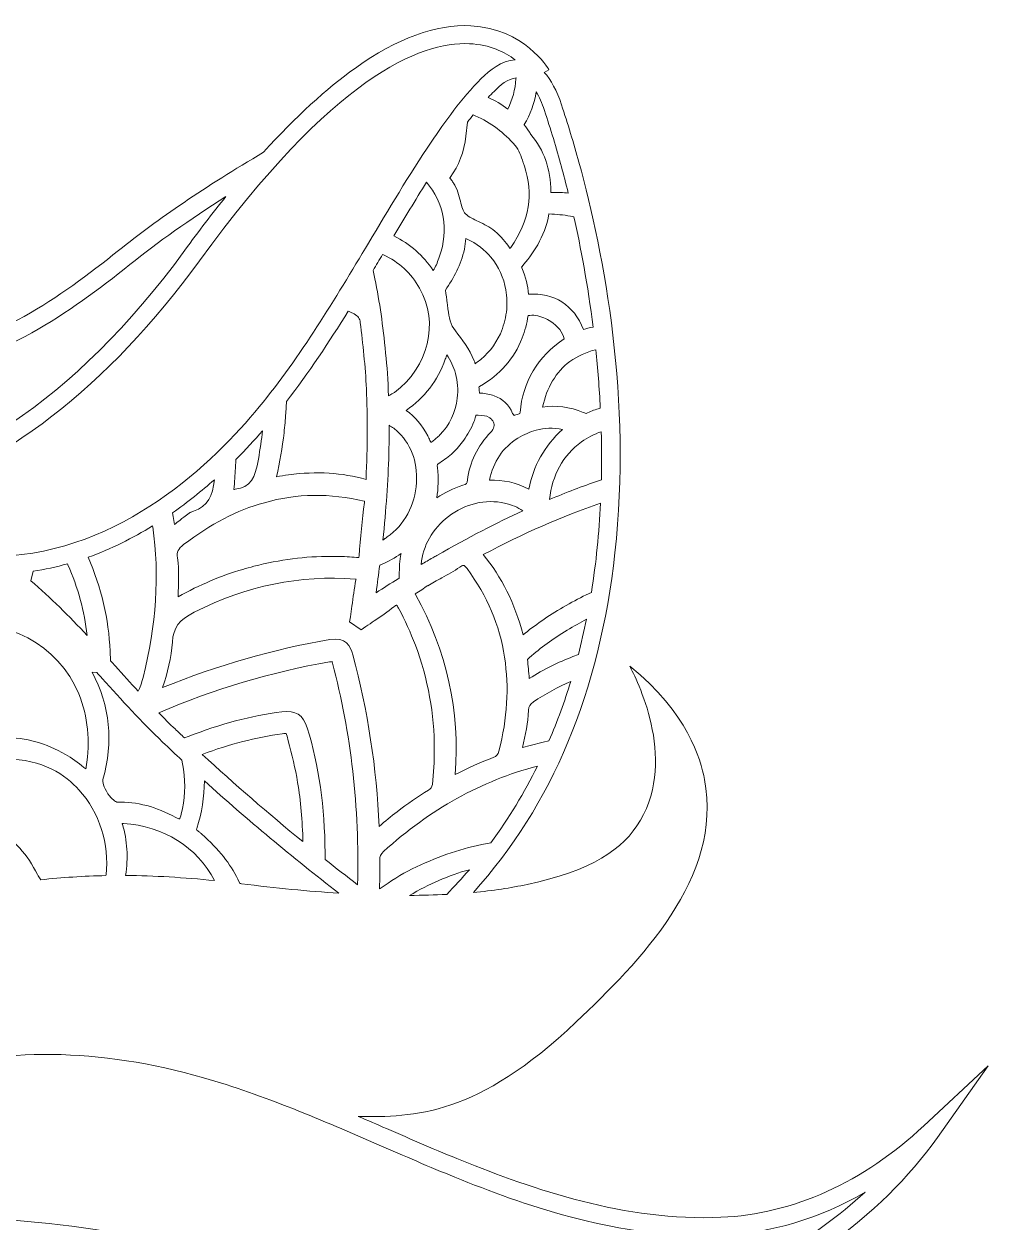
# Model space of a CAD drawing. Extents: x 126 to 8914, y -5970 to -48.
# Drawn here: x 8068 to 8914, y -1100 to -48 of the extents above; entities that cross this region are included whole.
import ezdxf

# ---------------------------------------------------------------- set-up
doc = ezdxf.new("R2010")
doc.units = 0
doc.header["$MEASUREMENT"] = 0
doc.layers.add('Layer 1', color=7, linetype='Continuous')

# ---------------------------------------------------------------- blocks, each defined once
blk = doc.blocks.new('block 6')
at = {"layer": 'Layer 1', "lineweight": 0}
for points, knots in [([(8858.2, -1015.3), (8805, -1065), (8743.3, -1092.9), (8679.9, -1095.7), (8596.4, -1099.4), (8514.4, -1071), (8452.3, -1045.8), (8430.1, -1036.9), (8407.8, -1027.2), (8386.2, -1017.8), (8378, -1014.2), (8369.7, -1010.7), (8361.4, -1007.1), (8410.2, -1008), (8466, -1006.8), (8552.8, -924.2), (8608.5, -871.3), (8681.9, -797.7), (8665.5, -711.4), (8662.2, -694), (8650.8, -652.6), (8599.8, -612.1), (8605.1, -621.9), (8641.6, -692.4), (8609.2, -747.2), (8593.9, -773.3), (8566.5, -791.3), (8509.7, -803.5), (8495.3, -806.6), (8479.6, -809), (8462.5, -810.6), (8531.6, -734.3), (8573.4, -634.2), (8586.8, -512.6), (8601.6, -378), (8577.8, -251.8), (8555.2, -169.7), (8550.5, -152.8), (8545.4, -135.8), (8539.9, -119.2), (8535.8, -106.9), (8530.7, -97.4), (8524.7, -90.8), (8524.7, -90.8), (8528.8, -88.5), (8528.8, -88.5), (8527.9, -87), (8507.2, -52.3), (8460.3, -49.9), (8429.9, -48.4), (8395.8, -60.8), (8358.9, -87), (8333.4, -105), (8306.5, -129.8), (8278.3, -160.9), (8226.6, -191.5), (8186.2, -218.9), (8151, -247.1), (8098.7, -289.1), (8041.1, -329.2), (7974, -338.5), (7917.1, -346.5), (7866, -328.7), (7811.8, -310), (7783.8, -300.2), (7754.9, -290.2), (7725.2, -284.1), (7638.3, -266.2), (7574.6, -281.6), (7540, -328.6), (7505.4, -281.6), (7441.7, -266.2), (7354.8, -284.1), (7325.1, -290.2), (7296.2, -300.2), (7268.2, -310), (7214, -328.7), (7162.9, -346.5), (7106, -338.5), (7038.9, -329.2), (6981.3, -289.1), (6929, -247.1), (6893.8, -218.9), (6853.4, -191.5), (6801.7, -160.9), (6773.5, -129.8), (6746.6, -105), (6721.1, -87), (6684.2, -60.8), (6650.1, -48.3), (6619.7, -49.9), (6572.8, -52.3), (6552.1, -87), (6551.2, -88.5), (6551.2, -88.5), (6555.3, -90.8), (6555.3, -90.8), (6549.3, -97.4), (6544.2, -106.9), (6540.1, -119.2), (6534.6, -135.8), (6529.5, -152.8), (6524.8, -169.7), (6502.2, -251.8), (6478.4, -378), (6493.2, -512.6), (6506.6, -634.2), (6548.4, -734.3), (6617.5, -810.6), (6600.4, -809), (6584.7, -806.6), (6570.3, -803.5), (6513.5, -791.3), (6486.1, -773.3), (6470.8, -747.2), (6438.4, -692.4), (6474.9, -621.9), (6480.2, -612.1), (6429.2, -652.6), (6417.8, -694), (6414.5, -711.4), (6398.1, -797.7), (6471.5, -871.3), (6527.2, -924.2), (6614, -1006.8), (6669.8, -1008), (6718.6, -1007.1), (6710.3, -1010.7), (6702, -1014.2), (6693.8, -1017.8), (6672.2, -1027.2), (6649.9, -1036.9), (6627.7, -1045.8), (6565.6, -1071), (6483.6, -1099.4), (6400.1, -1095.7), (6336.7, -1092.9), (6275, -1065), (6221.8, -1015.3), (6221.8, -1015.3), (6165.6, -962.7), (6165.6, -962.7), (6165.6, -962.7), (6209.9, -1025.6), (6209.9, -1025.6), (6259.5, -1095.9), (6344.1, -1155.6), (6425.5, -1177.8), (6460.7, -1187.4), (6497.6, -1192.8), (6536.2, -1194.1), (6525.3, -1205.2), (6510, -1221.9), (6492.7, -1244), (6462.4, -1283), (6420.4, -1346.6), (6392.7, -1428.6), (6361.6, -1520.9), (6354.5, -1617.2), (6371.8, -1714.7), (6393.2, -1836.3), (6452.7, -1960.2), (6548.4, -2082.8), (6548.4, -2082.8), (6557, -2093.8), (6557, -2093.8), (6557, -2093.8), (6562.1, -2080.8), (6562.1, -2080.8), (6562.3, -2080.3), (6583.7, -2026.1), (6647, -1966), (6658.2, -1955.3), (6671.3, -1944), (6686.4, -1932.5), (6684.6, -1962.4), (6683.3, -2025.3), (6694.7, -2105.3), (6703.9, -2170.3), (6719.7, -2232.8), (6741.6, -2291.3), (6769, -2364.4), (6806.1, -2431.2), (6851.9, -2490), (6853.7, -2492.8), (6879.3, -2530.8), (6899.2, -2586.9), (6918, -2640), (6935.4, -2720.7), (6911.6, -2803.6), (6911.6, -2803.6), (6905.3, -2825.4), (6905.3, -2825.4), (6905.3, -2825.4), (6923.8, -2812.2), (6923.8, -2812.2), (6925.3, -2811.1), (6962.6, -2784.3), (6993.8, -2735.3), (7018.5, -2696.6), (7043, -2637.5), (7032.6, -2563.6), (7033.2, -2564.3), (7033.7, -2565), (7034.2, -2565.7), (7055.9, -2594.9), (7079.5, -2622.3), (7104.2, -2647.2), (7148.9, -2692.2), (7195.1, -2726.3), (7241.4, -2748.7), (7295.4, -2774.7), (7349.8, -2784.7), (7403.3, -2778.5), (7418.6, -2809.1), (7444, -2832.8), (7468.7, -2855.8), (7494.9, -2880.1), (7519.6, -2903.2), (7532.7, -2933.5), (7532.7, -2933.5), (7540, -2950.2), (7540, -2950.2), (7540, -2950.2), (7547.3, -2933.5), (7547.3, -2933.5), (7560.4, -2903.2), (7585.1, -2880.1), (7611.3, -2855.8), (7636, -2832.8), (7661.4, -2809.1), (7676.7, -2778.5), (7730.2, -2784.7), (7784.6, -2774.7), (7838.6, -2748.7), (7884.9, -2726.3), (7931.1, -2692.2), (7975.8, -2647.2), (8000.5, -2622.3), (8024.1, -2594.9), (8045.8, -2565.7), (8046.3, -2565.1), (8046.8, -2564.3), (8047.4, -2563.6), (8037, -2637.5), (8061.5, -2696.6), (8086.2, -2735.3), (8117.4, -2784.3), (8154.7, -2811.1), (8156.2, -2812.2), (8156.2, -2812.2), (8174.7, -2825.4), (8174.7, -2825.4), (8174.7, -2825.4), (8168.4, -2803.6), (8168.4, -2803.6), (8144.6, -2720.7), (8162, -2640), (8180.8, -2586.9), (8200.7, -2530.8), (8226.3, -2492.7), (8228.1, -2490), (8273.9, -2431.2), (8311, -2364.4), (8338.3, -2291.3), (8360.3, -2232.8), (8376.1, -2170.3), (8385.3, -2105.3), (8396.7, -2025.3), (8395.4, -1962.4), (8393.6, -1932.5), (8408.7, -1944), (8421.8, -1955.3), (8433, -1966), (8496.3, -2026.1), (8517.7, -2080.3), (8517.9, -2080.8), (8517.9, -2080.8), (8522.9, -2093.8), (8522.9, -2093.8), (8522.9, -2093.8), (8531.6, -2082.8), (8531.6, -2082.8), (8627.3, -1960.2), (8686.8, -1836.3), (8708.2, -1714.7), (8725.5, -1617.2), (8718.4, -1520.9), (8687.3, -1428.6), (8659.6, -1346.6), (8617.6, -1283), (8587.3, -1244), (8570, -1221.9), (8554.7, -1205.2), (8543.8, -1194.1), (8582.4, -1192.8), (8619.3, -1187.4), (8654.5, -1177.8), (8735.9, -1155.6), (8820.5, -1095.9), (8870.1, -1025.6), (8870.1, -1025.6), (8914.4, -962.7), (8914.4, -962.7), (8914.4, -962.7), (8858.2, -1015.3), (8858.2, -1015.3)], [0, 0, 0, 0, 1, 1, 1, 2, 2, 2, 3, 3, 3, 4, 4, 4, 5, 5, 5, 6, 6, 6, 7, 7, 7, 8, 8, 8, 9, 9, 9, 10, 10, 10, 11, 11, 11, 12, 12, 12, 13, 13, 13, 14, 14, 14, 15, 15, 15, 16, 16, 16, 17, 17, 17, 18, 18, 18, 19, 19, 19, 20, 20, 20, 21, 21, 21, 22, 22, 22, 23, 23, 23, 24, 24, 24, 25, 25, 25, 26, 26, 26, 27, 27, 27, 28, 28, 28, 29, 29, 29, 30, 30, 30, 31, 31, 31, 32, 32, 32, 33, 33, 33, 34, 34, 34, 35, 35, 35, 36, 36, 36, 37, 37, 37, 38, 38, 38, 39, 39, 39, 40, 40, 40, 41, 41, 41, 42, 42, 42, 43, 43, 43, 44, 44, 44, 45, 45, 45, 46, 46, 46, 47, 47, 47, 48, 48, 48, 49, 49, 49, 50, 50, 50, 51, 51, 51, 52, 52, 52, 53, 53, 53, 54, 54, 54, 55, 55, 55, 56, 56, 56, 57, 57, 57, 58, 58, 58, 59, 59, 59, 60, 60, 60, 61, 61, 61, 62, 62, 62, 63, 63, 63, 64, 64, 64, 65, 65, 65, 66, 66, 66, 67, 67, 67, 68, 68, 68, 69, 69, 69, 70, 70, 70, 71, 71, 71, 72, 72, 72, 73, 73, 73, 74, 74, 74, 75, 75, 75, 76, 76, 76, 77, 77, 77, 78, 78, 78, 79, 79, 79, 80, 80, 80, 81, 81, 81, 82, 82, 82, 83, 83, 83, 84, 84, 84, 85, 85, 85, 86, 86, 86, 87, 87, 87, 88, 88, 88, 89, 89, 89, 90, 90, 90, 91, 91, 91, 92, 92, 92, 93, 93, 93, 94, 94, 94, 95, 95, 95, 96, 96, 96, 97, 97, 97, 98, 98, 98, 99, 99, 99, 100, 100, 100, 101, 101, 101, 102, 102, 102, 102]), ([(8459.1, -65.7), (8477, -66.5), (8490.2, -73), (8499.3, -79.8), (8486.9, -80.6), (8477, -88.9), (8469.5, -96.3), (8451.9, -113.9), (8437.4, -134.3), (8425.5, -152), (8406.1, -180.9), (8388, -211.2), (8370.4, -240.6), (8341.2, -289.5), (8311, -340), (8274.4, -384.5), (8235.3, -432.1), (8153.5, -512.5), (8046.1, -515.5), (8046.1, -515.5), (8046.1, -515.6), (8046.1, -515.6), (8036.1, -508.7), (8025.8, -502.4), (8014.9, -496.9), (7996.3, -487.6), (7971.3, -477.3), (7943.4, -471.7), (8049.9, -437.6), (8141.6, -366.6), (8222, -256.2), (8339.2, -95), (8415.6, -63.7), (8459.1, -65.7)], [0, 0, 0, 0, 1, 1, 1, 2, 2, 2, 3, 3, 3, 4, 4, 4, 5, 5, 5, 6, 6, 6, 7, 7, 7, 8, 8, 8, 9, 9, 9, 10, 10, 10, 11, 11, 11, 11]), ([(8499.9, -96.4), (8499.3, -105.9), (8496.9, -114.9), (8492.8, -123.1), (8487.4, -118.9), (8481.6, -115.5), (8475.5, -112.9), (8477.2, -111.1), (8478.9, -109.3), (8480.7, -107.5), (8486, -102.2), (8492.9, -96.2), (8500, -95.6), (8500, -95.6), (8499.9, -96.4), (8499.9, -96.4)], [0, 0, 0, 0, 1, 1, 1, 2, 2, 2, 3, 3, 3, 4, 4, 4, 5, 5, 5, 5]), ([(8507.2, -136.7), (8512.5, -127.8), (8516, -118.1), (8517.7, -107.8), (8520.3, -112.2), (8522.7, -117.6), (8524.9, -124.2), (8530.3, -140.5), (8535.4, -157.2), (8539.9, -173.8), (8541.7, -180.5), (8543.8, -188.2), (8545.9, -196.9), (8541.4, -196.3), (8536.5, -196.1), (8531, -196.4), (8530.9, -196.4), (8530.7, -196.4), (8530.6, -196.4), (8530.6, -196.2), (8530.6, -195.9), (8530.6, -195.7), (8530.4, -175.5), (8524.7, -159), (8513, -145.3), (8512.7, -144.8), (8512.3, -144.3), (8512, -143.7), (8510.7, -141.8), (8509.1, -139.3), (8507.1, -137), (8507.1, -136.9), (8507.2, -136.8), (8507.2, -136.7)], [0, 0, 0, 0, 1, 1, 1, 2, 2, 2, 3, 3, 3, 4, 4, 4, 5, 5, 5, 6, 6, 6, 7, 7, 7, 8, 8, 8, 9, 9, 9, 10, 10, 10, 11, 11, 11, 11]), ([(8507.3, -173), (8515.7, -197.3), (8511.8, -220.7), (8495.4, -244.5), (8495.1, -244.8), (8494.9, -245.1), (8494.7, -245.3), (8494.5, -245), (8494.2, -244.7), (8493.9, -244.2), (8491, -240.1), (8487, -234.8), (8481.4, -230.2), (8476.9, -226.5), (8471.9, -224.1), (8467.1, -221.8), (8462.6, -219.7), (8458.4, -217.7), (8455.6, -215), (8453.4, -212.9), (8452.3, -208.5), (8451.1, -203.9), (8449.9, -198.8), (8448.5, -193.1), (8445, -188), (8444.8, -187.7), (8444.5, -187.3), (8444.3, -186.9), (8443.7, -185.9), (8443, -184.7), (8442, -183.6), (8441.9, -183.5), (8441.9, -183.5), (8441.8, -183.4), (8441.9, -183.3), (8442, -183.2), (8442.1, -183.1), (8449.8, -172.6), (8454.3, -160.7), (8456, -146.8), (8456, -146.8), (8457.4, -134.4), (8457.4, -134.4), (8459.1, -132.3), (8460.7, -130.2), (8462.4, -128.1), (8462.4, -128.1), (8464.2, -128.9), (8464.2, -128.9), (8477.9, -135), (8489.7, -143.8), (8499.2, -155), (8502.6, -159), (8504.4, -164.4), (8506.3, -170.1), (8506.7, -171.1), (8507, -172), (8507.3, -173)], [0, 0, 0, 0, 1, 1, 1, 2, 2, 2, 3, 3, 3, 4, 4, 4, 5, 5, 5, 6, 6, 6, 7, 7, 7, 8, 8, 8, 9, 9, 9, 10, 10, 10, 11, 11, 11, 12, 12, 12, 13, 13, 13, 14, 14, 14, 15, 15, 15, 16, 16, 16, 17, 17, 17, 18, 18, 18, 19, 19, 19, 19]), ([(8432.8, -252.1), (8432.8, -252.1), (8432.2, -253.9), (8432.2, -253.9), (8430.8, -258), (8429.4, -261.6), (8427.3, -264.7), (8418.6, -251.5), (8406.9, -241.3), (8392.6, -234.4), (8402, -218.7), (8411.6, -202.9), (8421.4, -187.3), (8436.6, -204.8), (8441, -229.5), (8432.8, -252.1)], [0, 0, 0, 0, 1, 1, 1, 2, 2, 2, 3, 3, 3, 4, 4, 4, 5, 5, 5, 5]), ([(6919.1, -259.5), (6973.2, -302.8), (7033, -344.3), (7103.8, -354.2), (7164.4, -362.7), (7219.8, -343.5), (7273.4, -324.9), (7300.9, -315.4), (7329.3, -305.5), (7358, -299.6), (7417.8, -287.3), (7496.7, -285.5), (7533.2, -347), (7533.2, -347), (7540, -358.5), (7540, -358.5), (7540, -358.5), (7546.8, -347), (7546.8, -347), (7583.3, -285.5), (7662.2, -287.3), (7722, -299.6), (7750.7, -305.5), (7779.1, -315.4), (7806.6, -324.9), (7860.2, -343.5), (7915.6, -362.7), (7976.2, -354.2), (8047, -344.3), (8106.8, -302.8), (8160.9, -259.5), (8185.6, -239.7), (8213, -220.3), (8245.2, -199.8), (8233.4, -214.4), (8221.3, -230.2), (8209.2, -246.9), (8111.1, -381.6), (8004.6, -443.7), (7900, -467.4), (7897.6, -467.5), (7895.3, -467.5), (7893, -467.6), (7893, -467.6), (7893, -468.9), (7893, -468.9), (7769.5, -495), (7648.8, -468.7), (7548.1, -446.7), (7548.1, -446.7), (7541.7, -445.2), (7541.7, -445.2), (7541.7, -445.2), (7540, -453), (7540, -453), (7540, -453), (7538.3, -445.2), (7538.3, -445.2), (7538.3, -445.2), (7531.9, -446.7), (7531.9, -446.7), (7431.2, -468.7), (7310.5, -495), (7187, -468.9), (7187, -468.9), (7187, -467.6), (7187, -467.6), (7184.7, -467.5), (7182.4, -467.5), (7180, -467.4), (7075.4, -443.7), (6968.9, -381.6), (6870.8, -246.9), (6858.7, -230.2), (6846.6, -214.4), (6834.8, -199.8), (6867, -220.3), (6894.4, -239.7), (6919.1, -259.5)], [0, 0, 0, 0, 1, 1, 1, 2, 2, 2, 3, 3, 3, 4, 4, 4, 5, 5, 5, 6, 6, 6, 7, 7, 7, 8, 8, 8, 9, 9, 9, 10, 10, 10, 11, 11, 11, 12, 12, 12, 13, 13, 13, 14, 14, 14, 15, 15, 15, 16, 16, 16, 17, 17, 17, 18, 18, 18, 19, 19, 19, 20, 20, 20, 21, 21, 21, 22, 22, 22, 23, 23, 23, 24, 24, 24, 25, 25, 25, 26, 26, 26, 26]), ([(8550.8, -217.5), (8556.8, -244.3), (8563, -277.3), (8567.7, -314.5), (8567.7, -314.5), (8567.6, -314.5), (8567.6, -314.5), (8564.4, -314.9), (8561.7, -315.6), (8559.3, -316.5), (8550.4, -294.8), (8533.7, -284.1), (8511, -285.5), (8510.4, -278.3), (8508.4, -270.7), (8505.1, -262.3), (8505, -262.1), (8504.9, -261.9), (8504.9, -261.8), (8504.9, -261.6), (8505.1, -261.5), (8505.3, -261.2), (8513.9, -251.1), (8525.4, -235.6), (8528.9, -215.1), (8535.5, -215.3), (8541.8, -215.9), (8547.8, -217), (8547.8, -217), (8550.8, -217.5), (8550.8, -217.5)], [0, 0, 0, 0, 1, 1, 1, 2, 2, 2, 3, 3, 3, 4, 4, 4, 5, 5, 5, 6, 6, 6, 7, 7, 7, 8, 8, 8, 9, 9, 9, 10, 10, 10, 10]), ([(8491.5, -301.2), (8490.7, -307.8), (8488.8, -314.3), (8486.2, -320.2), (8481.7, -330.2), (8474.8, -338.8), (8466, -345.2), (8465.4, -345.6), (8464.8, -346.1), (8464.2, -346.5), (8463.8, -345.7), (8463.5, -344.9), (8463.2, -344), (8459.2, -333.4), (8452.5, -325), (8446.7, -317.7), (8442.5, -312.4), (8441.1, -305.7), (8440.2, -298.5), (8439.9, -296.8), (8439.7, -295.1), (8439.6, -293.4), (8439.1, -289.7), (8438.7, -285.9), (8438, -282.1), (8445.1, -271.3), (8451.7, -259.6), (8454.6, -246.1), (8455.3, -243), (8455.7, -239.8), (8456, -236.5), (8465.7, -241.4), (8472.7, -246.7), (8478, -253.1), (8484.7, -261.2), (8489.2, -271.1), (8491, -281.7), (8492.2, -288), (8492.3, -294.6), (8491.5, -301.2)], [0, 0, 0, 0, 1, 1, 1, 2, 2, 2, 3, 3, 3, 4, 4, 4, 5, 5, 5, 6, 6, 6, 7, 7, 7, 8, 8, 8, 9, 9, 9, 10, 10, 10, 11, 11, 11, 12, 12, 12, 13, 13, 13, 13]), ([(8415.3, -280.2), (8432.6, -310.3), (8423.1, -349.6), (8393.3, -371.7), (8392.9, -371.9), (8392.4, -372.1), (8392, -372.4), (8390.8, -373), (8389.4, -373.8), (8388, -374.7), (8387.5, -361), (8386.7, -348.7), (8385.5, -337.2), (8383, -312.8), (8380.4, -292.4), (8376, -272.1), (8376, -272.1), (8374.4, -264.6), (8374.4, -264.6), (8377.2, -260), (8380, -255.3), (8382.8, -250.7), (8382.8, -250.7), (8383.5, -251), (8383.5, -251), (8397.1, -257.2), (8407.8, -267), (8415.3, -280.2)], [0, 0, 0, 0, 1, 1, 1, 2, 2, 2, 3, 3, 3, 4, 4, 4, 5, 5, 5, 6, 6, 6, 7, 7, 7, 8, 8, 8, 9, 9, 9, 9]), ([(8289.7, -445.7), (8292.4, -432.9), (8294.8, -420.2), (8296.3, -407.1), (8296.9, -401.3), (8297.4, -395.5), (8297.8, -390), (8297.8, -390), (8298.4, -379.7), (8298.4, -379.7), (8318, -354.3), (8335.8, -327.5), (8352.7, -300.3), (8352.7, -300.3), (8353.6, -300.8), (8353.6, -300.8), (8355, -301.4), (8356.4, -302.1), (8357.8, -302.8), (8361.5, -304.9), (8362.8, -306.8), (8363.2, -310.5), (8365.5, -329), (8367.7, -348.8), (8368.6, -368.7), (8369.7, -393), (8369.6, -418.9), (8368.3, -447.8), (8368.3, -447.9), (8368.3, -448.1), (8368.3, -448.2), (8368.3, -448.2), (8368.3, -448.2), (8368.3, -448.2), (8347.4, -442.1), (8325.1, -440.8), (8300.3, -444), (8296.8, -444.5), (8293.3, -445.1), (8289.7, -445.7)], [0, 0, 0, 0, 1, 1, 1, 2, 2, 2, 3, 3, 3, 4, 4, 4, 5, 5, 5, 6, 6, 6, 7, 7, 7, 8, 8, 8, 9, 9, 9, 10, 10, 10, 11, 11, 11, 12, 12, 12, 13, 13, 13, 13]), ([(8503.5, -389.4), (8503.5, -389.9), (8503.4, -390.1), (8503.4, -390.1), (8503, -390.5), (8501, -391), (8499.9, -391.4), (8499.3, -391.6), (8498.8, -391.7), (8498.2, -391.9), (8497.9, -391.3), (8497.5, -390.7), (8497, -390.1), (8493.7, -382.6), (8488.2, -377.4), (8480.7, -374.7), (8477.3, -373.4), (8473.5, -372.6), (8469.2, -372.4), (8468.8, -372.4), (8468.4, -372.4), (8468, -372.4), (8467.9, -371.7), (8467.8, -371), (8467.7, -370.4), (8467.6, -369.3), (8467.3, -367.4), (8467.5, -366.8), (8467.5, -366.8), (8467.6, -366.6), (8468, -366.4), (8485.9, -356.3), (8498.4, -342.1), (8505.4, -323.8), (8507.8, -317.7), (8509.5, -311.2), (8510.6, -304.3), (8514.7, -303.5), (8519.6, -304.2), (8524.5, -306.3), (8526.5, -307.1), (8528.5, -308.1), (8530.4, -309.4), (8536.7, -313.6), (8541.2, -319.3), (8542.3, -324.6), (8519, -340.4), (8505.9, -362.2), (8503.5, -389.4)], [0, 0, 0, 0, 1, 1, 1, 2, 2, 2, 3, 3, 3, 4, 4, 4, 5, 5, 5, 6, 6, 6, 7, 7, 7, 8, 8, 8, 9, 9, 9, 10, 10, 10, 11, 11, 11, 12, 12, 12, 13, 13, 13, 14, 14, 14, 15, 15, 15, 16, 16, 16, 16]), ([(8574, -385.4), (8574, -385.4), (8572.2, -386), (8572.2, -386), (8568.5, -387.1), (8564.9, -388.5), (8561.6, -390.2), (8561.1, -390.1), (8560.5, -389.8), (8560, -389.6), (8560, -389.6), (8559, -389.2), (8559, -389.2), (8547, -384.4), (8535, -382.9), (8523.3, -384.6), (8526.8, -367.8), (8535.4, -353.3), (8547.1, -344.7), (8554.1, -339.8), (8561.8, -336.3), (8570, -334.2), (8571.7, -350.7), (8573.1, -367.8), (8574, -385.4)], [0, 0, 0, 0, 1, 1, 1, 2, 2, 2, 3, 3, 3, 4, 4, 4, 5, 5, 5, 6, 6, 6, 7, 7, 7, 8, 8, 8, 8]), ([(8439.2, -338.7), (8442.6, -343.7), (8445.2, -349.2), (8446.8, -355), (8448.7, -361.9), (8449.3, -369.3), (8448.4, -376.8), (8446.9, -389.2), (8441.6, -400.4), (8433.1, -409), (8432.1, -410), (8431.1, -411), (8430, -411.9), (8428.9, -412.8), (8427.9, -413.7), (8426.8, -414.5), (8426.2, -414.9), (8425.7, -415.3), (8425.2, -415.7), (8424.9, -415.1), (8424.6, -414.5), (8424.4, -413.9), (8423.7, -412.5), (8423.1, -411.2), (8422.4, -409.8), (8417.7, -400.6), (8411.3, -393.1), (8403.5, -387.5), (8419.7, -376.5), (8431.2, -361.4), (8437.9, -342.5), (8438.3, -341.2), (8438.8, -340), (8439.2, -338.7)], [0, 0, 0, 0, 1, 1, 1, 2, 2, 2, 3, 3, 3, 4, 4, 4, 5, 5, 5, 6, 6, 6, 7, 7, 7, 8, 8, 8, 9, 9, 9, 10, 10, 10, 11, 11, 11, 11]), ([(8430.9, -437.6), (8430.6, -435), (8430.7, -434.9), (8433.1, -433.4), (8437.2, -430.9), (8441, -428), (8444.5, -424.7), (8448, -421.4), (8451.2, -417.7), (8454.1, -413.7), (8457.5, -408.8), (8460.5, -403.4), (8463, -397.4), (8463.7, -395.9), (8464, -394.3), (8464.4, -393), (8464.5, -392.6), (8464.6, -392), (8464.7, -391.6), (8465.4, -391.6), (8466.1, -391.6), (8466.8, -391.7), (8470.7, -391.9), (8474, -392), (8476.3, -393.6), (8477.3, -394.3), (8478.2, -395), (8478.8, -395.8), (8480, -397.1), (8480.6, -398.4), (8480.8, -399.8), (8480.8, -400.2), (8480.8, -400.5), (8480.8, -400.8), (8480.7, -402.4), (8480, -403.9), (8479.1, -405.1), (8478.8, -405.5), (8478.4, -406), (8478.1, -406.3), (8466, -419.1), (8459.1, -433.3), (8457.4, -448.5), (8457.1, -451.7), (8457, -452), (8453.3, -453.2), (8444.8, -456), (8437.1, -459.7), (8430.4, -464.3), (8431.8, -456), (8432, -447.1), (8430.9, -437.6)], [0, 0, 0, 0, 1, 1, 1, 2, 2, 2, 3, 3, 3, 4, 4, 4, 5, 5, 5, 6, 6, 6, 7, 7, 7, 8, 8, 8, 9, 9, 9, 10, 10, 10, 11, 11, 11, 12, 12, 12, 13, 13, 13, 14, 14, 14, 15, 15, 15, 16, 16, 16, 17, 17, 17, 17]), ([(8252.2, -456.9), (8252.9, -450.4), (8253.3, -444.2), (8253.6, -438.1), (8253.6, -438.1), (8253.9, -430.5), (8253.9, -430.5), (8262.6, -421.9), (8270.5, -413.4), (8277.4, -405.5), (8276.5, -413.1), (8275.3, -421.3), (8273.8, -430.3), (8270.9, -446.8), (8267.2, -455), (8253.3, -456.7), (8252.9, -456.8), (8252.6, -456.8), (8252.2, -456.9)], [0, 0, 0, 0, 1, 1, 1, 2, 2, 2, 3, 3, 3, 4, 4, 4, 5, 5, 5, 6, 6, 6, 6]), ([(8386.8, -498.6), (8386.2, -499), (8385.7, -499.4), (8385.1, -499.8), (8385, -500), (8384.8, -500.1), (8384.6, -500.3), (8384, -500.7), (8383.5, -501.1), (8383.1, -501.3), (8385.8, -474.4), (8387.6, -449.5), (8388.3, -425.9), (8388.5, -418), (8388.6, -410.3), (8388.7, -402.7), (8388.7, -402), (8388.6, -401.2), (8388.5, -400.5), (8389.2, -401), (8390, -401.5), (8390.7, -401.9), (8391.9, -402.6), (8393.2, -403.6), (8394.9, -405.1), (8407.2, -415.7), (8413.7, -432.3), (8412.6, -450.8), (8411.5, -470.5), (8401.8, -488.4), (8386.8, -498.6)], [0, 0, 0, 0, 1, 1, 1, 2, 2, 2, 3, 3, 3, 4, 4, 4, 5, 5, 5, 6, 6, 6, 7, 7, 7, 8, 8, 8, 9, 9, 9, 10, 10, 10, 10]), ([(8476.7, -448.8), (8480, -432.5), (8488.4, -420), (8501.7, -411.8), (8507, -408.6), (8512.2, -406.3), (8517.6, -404.9), (8525, -402.9), (8532.7, -402.6), (8540.7, -404.2), (8524.9, -418.9), (8515.1, -436.2), (8511.2, -456.6), (8499.9, -450.8), (8488.5, -448.2), (8476.7, -448.8)], [0, 0, 0, 0, 1, 1, 1, 2, 2, 2, 3, 3, 3, 4, 4, 4, 5, 5, 5, 5]), ([(8574.9, -448.5), (8574.9, -448.5), (8572.4, -449.3), (8572.4, -449.3), (8558.3, -454.1), (8543.8, -459.6), (8529.4, -465.7), (8531.6, -444.5), (8541.3, -427), (8557.4, -415), (8562.8, -411.3), (8568.6, -408.3), (8574.8, -406.2), (8575.2, -420), (8575.2, -434.2), (8574.9, -448.5)], [0, 0, 0, 0, 1, 1, 1, 2, 2, 2, 3, 3, 3, 4, 4, 4, 5, 5, 5, 5]), ([(8216.7, -475.9), (8215.8, -476.2), (8215, -476.6), (8214.2, -477), (8214.2, -477), (8214, -476.8), (8214, -476.8), (8214, -476.8), (8208.3, -481.1), (8208.3, -481.1), (8207.2, -481.9), (8206.1, -482.8), (8205, -483.7), (8203.4, -485), (8201.7, -486.3), (8200, -487.6), (8199.7, -485.3), (8199.4, -483), (8199, -480.5), (8199, -480.5), (8198.4, -477.3), (8198.4, -477.3), (8211.7, -468), (8223.9, -458.2), (8235.1, -448.3), (8233.7, -462.6), (8229.6, -471.5), (8216.7, -475.9)], [0, 0, 0, 0, 1, 1, 1, 2, 2, 2, 3, 3, 3, 4, 4, 4, 5, 5, 5, 6, 6, 6, 7, 7, 7, 8, 8, 8, 9, 9, 9, 9]), ([(8279, -468.5), (8307.8, -460.3), (8336.5, -460), (8366.7, -467.3), (8366.8, -467.3), (8366.9, -467.3), (8366.9, -467.3), (8366.9, -467.6), (8366.9, -467.9), (8366.8, -468.3), (8365.1, -483.6), (8363.3, -499.3), (8362.1, -515.3), (8362.1, -515.9), (8362, -516.3), (8362, -516.7), (8361.5, -516.7), (8360.9, -516.6), (8359.9, -516.6), (8354.4, -516.1), (8348.8, -515.7), (8343.1, -515.6), (8341.2, -515.6), (8339.4, -515.6), (8337.5, -515.6), (8315.1, -515.6), (8292.4, -518.5), (8269.8, -524.3), (8266.5, -525.2), (8263.3, -526.1), (8260, -527), (8241, -532.6), (8222.3, -540.5), (8203.2, -551.1), (8203.7, -539.3), (8204.2, -528.2), (8202.7, -517), (8202, -511.8), (8203.3, -508.9), (8208.1, -505.3), (8232.1, -487), (8254.6, -475.3), (8279, -468.5)], [0, 0, 0, 0, 1, 1, 1, 2, 2, 2, 3, 3, 3, 4, 4, 4, 5, 5, 5, 6, 6, 6, 7, 7, 7, 8, 8, 8, 9, 9, 9, 10, 10, 10, 11, 11, 11, 12, 12, 12, 13, 13, 13, 14, 14, 14, 14]), ([(8430.3, -514.9), (8429.2, -515.5), (8428, -516.2), (8426.8, -516.9), (8423.5, -518.8), (8420.2, -520.7), (8416.7, -522.7), (8418.1, -506.4), (8426.7, -491.2), (8440.6, -480.6), (8455.2, -469.4), (8473.2, -465.1), (8490, -468.9), (8496.3, -470.3), (8501.5, -472.6), (8506, -475.7), (8482.8, -486.2), (8458.7, -498.6), (8430.3, -514.9)], [0, 0, 0, 0, 1, 1, 1, 2, 2, 2, 3, 3, 3, 4, 4, 4, 5, 5, 5, 6, 6, 6, 6]), ([(8566.1, -547.2), (8566.1, -547.2), (8561.5, -549.4), (8561.5, -549.4), (8555, -552.6), (8548.2, -556.2), (8541.4, -560.1), (8528.2, -567.7), (8516.1, -576.6), (8506.1, -584.4), (8498.9, -556.8), (8487.4, -533.7), (8471.2, -514.1), (8506.2, -495.5), (8539.9, -480.8), (8574.2, -469), (8572.9, -494.7), (8570.4, -520.9), (8566.1, -547.2)], [0, 0, 0, 0, 1, 1, 1, 2, 2, 2, 3, 3, 3, 4, 4, 4, 5, 5, 5, 6, 6, 6, 6]), ([(8172.5, -621.8), (8171.2, -626.8), (8169.9, -630.8), (8168.3, -634), (8161.5, -626.7), (8154.8, -619.3), (8148.2, -612), (8146.8, -610.5), (8145.4, -609), (8144, -607.4), (8144, -607.4), (8143.6, -598.9), (8143.6, -598.9), (8142.3, -570.7), (8135.8, -542.9), (8124.2, -516.4), (8144.5, -509.1), (8163.4, -499.6), (8180.8, -488.8), (8180.9, -489.1), (8180.9, -489.4), (8181, -489.6), (8187, -532.4), (8184.3, -575.7), (8172.5, -621.8)], [0, 0, 0, 0, 1, 1, 1, 2, 2, 2, 3, 3, 3, 4, 4, 4, 5, 5, 5, 6, 6, 6, 7, 7, 7, 8, 8, 8, 8]), ([(8397.3, -534.8), (8397.3, -534.8), (8397.2, -535), (8396.5, -535.4), (8390.1, -539.2), (8383.8, -543.2), (8377.1, -547.5), (8378.2, -539.1), (8379.3, -531.3), (8380.3, -523.4), (8380.8, -523.2), (8381.3, -523), (8381.7, -522.8), (8388, -520), (8393.8, -516.8), (8399, -513.2), (8397.9, -519.3), (8397.4, -525.7), (8397.5, -532.4), (8397.6, -534.3), (8397.3, -534.7), (8397.3, -534.8)], [0, 0, 0, 0, 1, 1, 1, 2, 2, 2, 3, 3, 3, 4, 4, 4, 5, 5, 5, 6, 6, 6, 7, 7, 7, 7]), ([(8073.9, -537), (8073.9, -537), (8076, -528.7), (8076, -528.7), (8086.3, -527.1), (8096.3, -524.9), (8106.1, -522.1), (8106.1, -522.1), (8106.5, -523), (8106.5, -523), (8115.4, -542.9), (8121, -563.7), (8123.4, -585), (8107.6, -568.2), (8091.4, -551.8), (8073.9, -537)], [0, 0, 0, 0, 1, 1, 1, 2, 2, 2, 3, 3, 3, 4, 4, 4, 5, 5, 5, 5]), ([(8411.8, -549.2), (8411.7, -548.9), (8411.6, -548.7), (8411.5, -548.4), (8415.4, -546.2), (8419, -543.7), (8422.4, -541.1), (8422.4, -541.1), (8422.6, -541.4), (8422.6, -541.4), (8422.6, -541.4), (8428.3, -538.1), (8428.3, -538.1), (8430.5, -536.8), (8432.7, -535.6), (8434.9, -534.4), (8440.1, -531.5), (8445.5, -528.6), (8450.6, -525.1), (8452.1, -524.1), (8452.9, -523.5), (8453.7, -523.5), (8454.7, -523.5), (8455.5, -524.3), (8457, -526.4), (8474.8, -550.5), (8485.6, -575.9), (8489.9, -604.2), (8494, -630.8), (8492.4, -657.7), (8484.9, -686.5), (8484.1, -689.8), (8482.9, -691.1), (8480, -692.2), (8469, -696.2), (8457.8, -701.2), (8446.6, -707.1), (8450.9, -651.3), (8439.2, -598.2), (8411.8, -549.2)], [0, 0, 0, 0, 1, 1, 1, 2, 2, 2, 3, 3, 3, 4, 4, 4, 5, 5, 5, 6, 6, 6, 7, 7, 7, 8, 8, 8, 9, 9, 9, 10, 10, 10, 11, 11, 11, 12, 12, 12, 13, 13, 13, 13]), ([(8217.5, -564.6), (8263.8, -541.3), (8310, -531.8), (8358.9, -535.5), (8359.1, -535.5), (8359.3, -535.5), (8359.5, -535.6), (8359.5, -535.7), (8359.4, -536), (8359.4, -536.2), (8357.9, -543.9), (8356.9, -551.7), (8355.9, -559.3), (8355.4, -562.4), (8355, -565.6), (8354.6, -568.8), (8354.6, -568.8), (8353.9, -573.2), (8353.9, -573.2), (8353.9, -573.2), (8364.1, -580), (8364.1, -580), (8364.1, -580), (8368.1, -577.2), (8368.1, -577.2), (8370.5, -575.5), (8373, -573.9), (8375.5, -572.2), (8381.3, -568.3), (8387.2, -564.3), (8392.8, -559.8), (8393.9, -559), (8394.7, -558.5), (8395.1, -558.3), (8395.5, -558.7), (8396.1, -559.6), (8396.9, -561.1), (8402.6, -571.7), (8407.4, -582.5), (8411.6, -593.5), (8422.8, -623.2), (8428.3, -654), (8428.2, -685.5), (8428.2, -695.5), (8427.6, -705.6), (8426.5, -715.7), (8426.2, -718.2), (8425.4, -719.3), (8423, -720.8), (8413.7, -726.5), (8404.5, -732.9), (8395.6, -739.7), (8390.2, -743.9), (8385, -748.1), (8379.8, -752.6), (8377.6, -701.6), (8369.8, -650.9), (8356.7, -601.9), (8354.7, -594.5), (8350.6, -586.3), (8336.4, -588.7), (8287.4, -597), (8238.1, -611.1), (8189.7, -630.7), (8193.7, -617.8), (8197.6, -604.5), (8198.3, -590.8), (8199, -578.2), (8204, -571.3), (8217.5, -564.6)], [0, 0, 0, 0, 1, 1, 1, 2, 2, 2, 3, 3, 3, 4, 4, 4, 5, 5, 5, 6, 6, 6, 7, 7, 7, 8, 8, 8, 9, 9, 9, 10, 10, 10, 11, 11, 11, 12, 12, 12, 13, 13, 13, 14, 14, 14, 15, 15, 15, 16, 16, 16, 17, 17, 17, 18, 18, 18, 19, 19, 19, 20, 20, 20, 21, 21, 21, 22, 22, 22, 23, 23, 23, 23]), ([(8116, -636.3), (8124, -656.3), (8126.3, -677.8), (8122.6, -700.4), (8122.5, -701.1), (8122.4, -701.7), (8122.3, -702.1), (8121.8, -701.8), (8121.2, -701.4), (8120.6, -700.8), (8115.2, -696.5), (8109.8, -692.7), (8104.3, -689.4), (8087.6, -679.7), (8069.7, -674.7), (8050.1, -674.4), (8050.1, -674.4), (8049.7, -674.4), (8049.7, -674.4), (8049.7, -674.4), (8049.4, -674.5), (8049.4, -674.5), (8048.4, -674.5), (8047.3, -674.6), (8046.2, -674.7), (8043.1, -675), (8039.7, -675.3), (8036.1, -675.7), (8031.7, -676.3), (8027.7, -675.2), (8025.1, -672.6), (8022.8, -670.2), (8021.8, -666.9), (8022.4, -663), (8026.7, -635), (8021.1, -607.9), (8005.6, -582.4), (8004.8, -581.2), (8004.4, -580.3), (8004.1, -579.7), (8005, -579.3), (8006.2, -579), (8007.9, -578.5), (8050.2, -567.5), (8098.7, -593.4), (8116, -636.3)], [0, 0, 0, 0, 1, 1, 1, 2, 2, 2, 3, 3, 3, 4, 4, 4, 5, 5, 5, 6, 6, 6, 7, 7, 7, 8, 8, 8, 9, 9, 9, 10, 10, 10, 11, 11, 11, 12, 12, 12, 13, 13, 13, 14, 14, 14, 15, 15, 15, 15]), ([(8554.7, -601.8), (8554.7, -601.8), (8549.9, -603.6), (8549.9, -603.6), (8537.2, -608.4), (8524.5, -614.7), (8511.6, -622.8), (8511.1, -617), (8510.7, -611.5), (8510, -606), (8510.3, -605.7), (8510.9, -605.2), (8511.4, -604.8), (8511.4, -604.8), (8511.8, -604.4), (8511.8, -604.4), (8521.5, -595.8), (8532.3, -587.9), (8544.8, -580.4), (8550.8, -576.8), (8556.4, -573.6), (8561.8, -570.8), (8559.7, -581.1), (8557.4, -591.5), (8554.7, -601.8)], [0, 0, 0, 0, 1, 1, 1, 2, 2, 2, 3, 3, 3, 4, 4, 4, 5, 5, 5, 6, 6, 6, 7, 7, 7, 8, 8, 8, 8]), ([(8336.3, -608.2), (8337.3, -608), (8338, -608), (8338.4, -608), (8338.5, -608.3), (8338.7, -608.7), (8338.8, -609.3), (8355.2, -670.7), (8362.6, -736.1), (8360.9, -803.8), (8351.3, -796.5), (8341.8, -789.1), (8332.3, -781.6), (8332.3, -781.6), (8332.3, -775.9), (8332.3, -775.9), (8332, -735.3), (8326.9, -699.4), (8316.7, -666.2), (8313.1, -654.8), (8306.3, -650.4), (8294.4, -652), (8267.3, -655.6), (8240.3, -662.7), (8212, -673.7), (8212, -673.7), (8208.8, -674.9), (8208.8, -674.9), (8206.1, -672.3), (8203.3, -669.7), (8200.6, -667.1), (8195.8, -662.5), (8191, -657.8), (8186.3, -652.9), (8234.8, -632.1), (8285.3, -617), (8336.3, -608.2)], [0, 0, 0, 0, 1, 1, 1, 2, 2, 2, 3, 3, 3, 4, 4, 4, 5, 5, 5, 6, 6, 6, 7, 7, 7, 8, 8, 8, 9, 9, 9, 10, 10, 10, 11, 11, 11, 12, 12, 12, 12]), ([(8189.7, -678.6), (8195.3, -683.9), (8200.9, -689.2), (8206.6, -694.5), (8206.6, -694.5), (8207.9, -702.5), (8207.9, -702.5), (8210, -716), (8209.4, -728.8), (8206, -741.8), (8205.3, -744.3), (8204.8, -745.5), (8204.4, -746.1), (8203.9, -745.9), (8202.9, -745.6), (8201.2, -744.7), (8184.4, -735.4), (8167.1, -730.9), (8149.6, -731.2), (8148.5, -731.1), (8145.1, -728.9), (8141.7, -723.9), (8137.8, -718.1), (8136.7, -713.1), (8137.2, -711.4), (8146.7, -678.1), (8143.6, -647.2), (8127.7, -617.2), (8127.7, -617.2), (8131.9, -617.6), (8131.9, -617.6), (8133.4, -619.3), (8134.9, -621), (8136.5, -622.7), (8153.6, -641.5), (8171.3, -661), (8189.7, -678.6)], [0, 0, 0, 0, 1, 1, 1, 2, 2, 2, 3, 3, 3, 4, 4, 4, 5, 5, 5, 6, 6, 6, 7, 7, 7, 8, 8, 8, 9, 9, 9, 10, 10, 10, 11, 11, 11, 12, 12, 12, 12]), ([(8528.9, -677.5), (8528.9, -677.5), (8523.7, -678.7), (8523.7, -678.7), (8517.8, -680.1), (8511.7, -681.7), (8505.6, -683.4), (8508.2, -672.3), (8510.5, -661.8), (8510.9, -650.7), (8511.1, -647.2), (8512.1, -645.4), (8515.2, -643.4), (8526, -636.3), (8537, -630.2), (8548, -625.3), (8542.7, -642.9), (8536.3, -660.3), (8528.9, -677.5)], [0, 0, 0, 0, 1, 1, 1, 2, 2, 2, 3, 3, 3, 4, 4, 4, 5, 5, 5, 6, 6, 6, 6]), ([(8224.4, -689.4), (8248.6, -680.4), (8271.6, -674.5), (8294.7, -671.3), (8296.8, -671), (8297.7, -671.1), (8298, -671.2), (8298.1, -671.4), (8298.5, -672.1), (8298.9, -673.5), (8298.9, -673.5), (8299.9, -677.4), (8299.9, -677.4), (8303, -689.4), (8306.2, -701.7), (8308.2, -714), (8310.9, -730.5), (8312.4, -747.6), (8312.9, -766), (8282.4, -741.2), (8252.8, -715.6), (8224.4, -689.4)], [0, 0, 0, 0, 1, 1, 1, 2, 2, 2, 3, 3, 3, 4, 4, 4, 5, 5, 5, 6, 6, 6, 7, 7, 7, 7]), ([(8038.5, -699.2), (8037.5, -696.4), (8037.4, -695), (8037.4, -694.4), (8038, -694.2), (8039.4, -693.8), (8042.3, -693.8), (8042.3, -693.8), (8052.1, -693.8), (8052.1, -693.8), (8084.3, -693), (8104.7, -707.9), (8116.2, -720.5), (8134.1, -740.1), (8143.2, -768.7), (8140, -795), (8140, -795), (8139.9, -795.8), (8139.9, -795.8), (8120.2, -796.2), (8101.1, -797.4), (8082.7, -799.5), (8082.7, -799.5), (8080.9, -796.8), (8080.9, -796.8), (8080.5, -796.2), (8080.2, -795.5), (8079.8, -794.9), (8071.1, -777.4), (8059, -764.1), (8043.8, -755.2), (8041.2, -753.7), (8040.7, -752.9), (8041.5, -749.1), (8045.2, -732.3), (8044.2, -715.5), (8038.5, -699.2)], [0, 0, 0, 0, 1, 1, 1, 2, 2, 2, 3, 3, 3, 4, 4, 4, 5, 5, 5, 6, 6, 6, 7, 7, 7, 8, 8, 8, 9, 9, 9, 10, 10, 10, 11, 11, 11, 12, 12, 12, 12]), ([(8477.9, -766.9), (8477.9, -766.9), (8469.9, -768.5), (8469.9, -768.5), (8449.4, -772.7), (8428.8, -780), (8408.7, -789.9), (8398.9, -794.8), (8389.9, -800.8), (8380.7, -807.1), (8380.7, -807.1), (8380.2, -807.4), (8380.2, -807.4), (8380.2, -807.4), (8380.2, -806.7), (8380.2, -806.7), (8380.3, -798.7), (8380.4, -790.4), (8380.3, -782.2), (8380.2, -779), (8381, -777), (8383.7, -774.6), (8424.4, -737.6), (8469.8, -712.4), (8518.7, -699.7), (8507.3, -722.8), (8493.8, -745.3), (8477.9, -766.9)], [0, 0, 0, 0, 1, 1, 1, 2, 2, 2, 3, 3, 3, 4, 4, 4, 5, 5, 5, 6, 6, 6, 7, 7, 7, 8, 8, 8, 9, 9, 9, 9]), ([(8226.4, -712.7), (8264, -746.7), (8303.6, -779.7), (8344.5, -811.2), (8317.8, -809.5), (8289.2, -806.8), (8258.9, -802.9), (8258.4, -802.8), (8258, -802.7), (8257.5, -802.7), (8257.5, -802.7), (8255.8, -799), (8255.8, -799), (8249.1, -785.4), (8239.1, -772.8), (8224.1, -759.4), (8223.4, -758.8), (8222.7, -758.2), (8222, -757.6), (8221.1, -756.9), (8219.6, -755.8), (8219.4, -755.3), (8219.4, -755.3), (8219.4, -755), (8219.6, -754.5), (8224.1, -740.6), (8226.3, -726.6), (8226.4, -712.7)], [0, 0, 0, 0, 1, 1, 1, 2, 2, 2, 3, 3, 3, 4, 4, 4, 5, 5, 5, 6, 6, 6, 7, 7, 7, 8, 8, 8, 9, 9, 9, 9]), ([(8235.3, -800.2), (8208.2, -797.4), (8182.2, -795.9), (8157.2, -795.7), (8159.6, -780.2), (8158.7, -765), (8154.3, -750.5), (8154.3, -750.3), (8154.2, -750.2), (8154.2, -750.1), (8154.5, -750.1), (8154.9, -750.1), (8155.4, -750.1), (8190.4, -752.1), (8220, -770.7), (8235.3, -800.2)], [0, 0, 0, 0, 1, 1, 1, 2, 2, 2, 3, 3, 3, 4, 4, 4, 5, 5, 5, 5]), ([(8406.4, -813.2), (8423.3, -803.2), (8440.9, -795.6), (8459, -790.6), (8452.7, -798), (8446.1, -805.2), (8439.1, -812.3), (8428.6, -812.8), (8417.7, -813.1), (8406.4, -813.2)], [0, 0, 0, 0, 1, 1, 1, 2, 2, 2, 3, 3, 3, 3]), ([(8650.3, -1162.6), (8611.6, -1173.1), (8570.6, -1178.4), (8527.5, -1178.6), (8527.3, -1178.4), (8527.2, -1178.3), (8527.1, -1178.2), (8527.1, -1178.2), (8526.7, -1178.6), (8526.7, -1178.6), (8526.7, -1178.6), (8526.7, -1178.6), (8526.7, -1178.6), (8474.5, -1178.8), (8419.2, -1171.3), (8361.4, -1156.3), (8326, -1147), (8293.1, -1138.9), (8262.4, -1131.9), (8262.4, -1131.9), (8262.4, -1131.9), (8262.4, -1131.9), (8262.4, -1131.9), (8262.4, -1131.9), (8262.4, -1131.9), (8118.8, -1099.2), (8023.7, -1090.1), (7953.7, -1101.8), (7887, -1112.9), (7844.6, -1142.3), (7804.5, -1188.8), (7804.3, -1189.1), (7804.1, -1189.4), (7803.8, -1189.6), (7794.3, -1200.7), (7784.9, -1212.8), (7775.3, -1225.8), (7765.8, -1238.7), (7757.1, -1254.3), (7749.3, -1272.3), (7750.3, -1234.5), (7756.6, -1199.6), (7768.3, -1167.1), (7769, -1165.1), (7769.8, -1163.1), (7770.5, -1161.1), (7776.2, -1146.3), (7783, -1132), (7791, -1118.1), (7830.8, -1048.9), (7897.1, -994.9), (7973, -970.1), (8046.7, -945.9), (8134.1, -947), (8225.7, -973.2), (8278.5, -988.3), (8330, -1010.7), (8379.9, -1032.3), (8401.6, -1041.7), (8424, -1051.5), (8446.3, -1060.5), (8506.1, -1084.7), (8583.9, -1111.9), (8664.9, -1111.9), (8670.1, -1111.9), (8675.4, -1111.7), (8680.6, -1111.5), (8724, -1109.6), (8766.6, -1096.7), (8806.4, -1073.7), (8761.3, -1115), (8705, -1147.6), (8650.3, -1162.6)], [0, 0, 0, 0, 1, 1, 1, 2, 2, 2, 3, 3, 3, 4, 4, 4, 5, 5, 5, 6, 6, 6, 7, 7, 7, 8, 8, 8, 9, 9, 9, 10, 10, 10, 11, 11, 11, 12, 12, 12, 13, 13, 13, 14, 14, 14, 15, 15, 15, 16, 16, 16, 17, 17, 17, 18, 18, 18, 19, 19, 19, 20, 20, 20, 21, 21, 21, 22, 22, 22, 23, 23, 23, 24, 24, 24, 24])]:
    blk.add_open_spline(points, degree=3, knots=knots, dxfattribs=at)

msp = doc.modelspace()

# ---------------------------------------------------------------- block references
at = {"layer": 'Layer 1'}
msp.add_blockref('block 6', (0, 0), dxfattribs=at)

doc.saveas('drawing.dxf')
